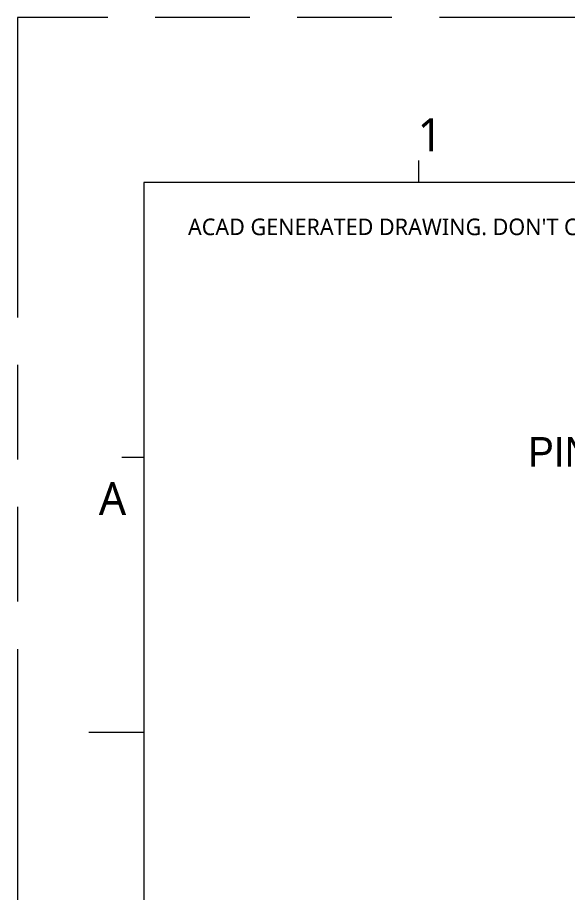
# Model space of a CAD drawing. Extents: x 3811 to 4077, y -444 to -307.
# Drawn here: x 3933.93 to 3951.36, y -371.01 to -343.3 of the extents above; entities that cross this region are included whole.
import ezdxf

# ---------------------------------------------------------------- set-up
doc = ezdxf.new("R2010")
doc.units = 0
doc.linetypes.add('PHANTOM', pattern=[29.5, 9.5, -1.5, 3, -1.5, 3, -1.5, 9.5])
doc.layers.get('0').update_dxf_attribs({"lineweight": 9})
doc.layers.add('0PAPERF', color=2, linetype='PHANTOM', lineweight=9, plot=False)
for name, color, linetype, lineweight in [('DIM', 3, 'Continuous', 5), ('備註', 1, 'Continuous', 9), ('尺寸線', 3, 'Continuous', 5)]:
    doc.layers.add(name, color=color, linetype=linetype, lineweight=lineweight)
doc.layers.add('鵬鼎', color=5, linetype='Continuous')
doc.styles.get("Standard").update_dxf_attribs({"font": 'PMingLiU.ttf'})

msp = doc.modelspace()

# ---------------------------------------------------------------- linework, layer by layer
for p, q in [((3946.648, -348.532), (3946.648, -347.835)), ((4072.407, -348.532), (3937.938, -348.532)), ((3937.938, -348.532), (3937.938, -441.545)), ((3937.938, -357.241), (3937.242, -357.241)), ((3937.938, -365.95), (3936.197, -365.95))]:
    msp.add_line(p, q)
at = {"layer": '0PAPERF'}
for p, q in [((4076.798, -343.304), (3933.932, -343.304)), ((3933.932, -343.304), (3933.932, -444.332))]:
    msp.add_line(p, q, dxfattribs=at)

# ---------------------------------------------------------------- texts
at = {"layer": 'DIM', "color": 0, "insert": (3946.61, -346.496), "char_height": 1.04509, "width": 0.63628, "attachment_point": 1}
msp.add_mtext('{\\fMicrosoft JhengHei|b0|i0|c136|p0;1}', dxfattribs=at)
at = {"layer": '備註', "color": 1, "lineweight": 0, "insert": (3952.84, -356.592), "char_height": 0.93894, "attachment_point": 3}
msp.add_mtext('{\\fPMingLiU|b0|i0|c136|p2;\\C256; PIN1}', dxfattribs=at)
at = {"layer": '尺寸線', "linetype": 'Continuous', "insert": (3939.334, -349.672), "char_height": 0.52416, "width": 18.95483, "attachment_point": 1}
msp.add_mtext("{\\fMicrosoft JhengHei|b0|i0|c136|p0;ACAD GENERATED DRAWING. DON'T CHANGE BY HAND}", dxfattribs=at)
at = {"layer": '鵬鼎', "color": 0, "insert": (3936.507, -358.016), "char_height": 1.04509, "width": 1.9713, "attachment_point": 1}
msp.add_mtext('{\\fMicrosoft JhengHei|b0|i0|c136|p0;A}', dxfattribs=at)

doc.saveas('drawing.dxf')
